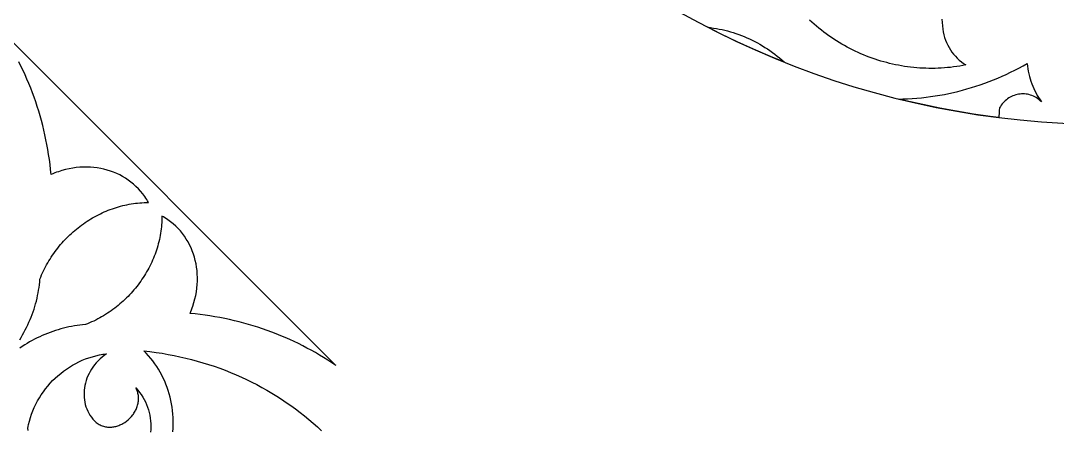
# Model space of a CAD drawing. Extents: x 1908 to 3442, y -299 to 721.
# Drawn here: x 3132.6 to 3222.5, y 115.9 to 151.4 of the extents above; entities that cross this region are included whole.
import ezdxf

# ---------------------------------------------------------------- set-up
doc = ezdxf.new("R2010")
doc.units = 0
doc.layers.add('BITMAP_LAYER', color=18, linetype='CONTINUOUS')

msp = doc.modelspace()

# ---------------------------------------------------------------- linework, layer by layer
at = {"layer": 'BITMAP_LAYER'}
msp.add_lwpolyline([(3226.678, 292.446, 0.414214), (3151.678, 217.446, 0.414214), (3226.678, 142.446, 0.414214), (3301.678, 217.446, 0.414214)], format="xyb", close=True, dxfattribs=at)
for points in [[(3212.487, 151.556), (3212.502, 151.262), (3212.528, 150.968), (3212.566, 150.674), (3212.605, 150.433), (3212.657, 150.196), (3212.722, 149.963), (3212.799, 149.736), (3212.888, 149.514), (3212.989, 149.298), (3213.101, 149.088), (3213.224, 148.886), (3213.358, 148.691), (3213.503, 148.504), (3213.657, 148.326), (3213.822, 148.156), (3213.995, 147.996), (3214.179, 147.845), (3214.371, 147.705), (3214.571, 147.576), (3214.304, 147.525), (3214.036, 147.479), (3213.768, 147.437), (3213.5, 147.401), (3213.233, 147.369), (3212.965, 147.342), (3212.697, 147.32), (3212.43, 147.302), (3212.162, 147.289), (3211.895, 147.281), (3211.628, 147.278), (3211.362, 147.279), (3211.096, 147.285), (3210.831, 147.296), (3210.566, 147.311), (3210.301, 147.33), (3210.038, 147.355), (3209.775, 147.384), (3209.512, 147.417), (3209.251, 147.455), (3208.99, 147.497), (3208.73, 147.544), (3208.472, 147.595), (3208.214, 147.651), (3207.957, 147.711), (3207.702, 147.776), (3207.447, 147.845), (3207.194, 147.918), (3206.942, 147.995), (3206.691, 148.077), (3206.442, 148.163), (3206.194, 148.254), (3205.948, 148.348), (3205.703, 148.447), (3205.46, 148.55), (3205.218, 148.658), (3204.979, 148.769), (3204.74, 148.885), (3204.504, 149.005), (3204.27, 149.129), (3204.037, 149.256), (3203.807, 149.388), (3203.578, 149.525), (3203.351, 149.665), (3203.127, 149.809), (3202.905, 149.957), (3202.685, 150.109), (3202.467, 150.265), (3202.252, 150.425), (3202.039, 150.589), (3201.828, 150.757), (3201.62, 150.928), (3201.415, 151.104), (3201.212, 151.283), (3201.012, 151.466)], [(3130.777, 150.712), (3159.945, 121.544), (3159.601, 121.777), (3159.253, 122.004), (3158.901, 122.226), (3158.546, 122.441), (3158.187, 122.651), (3157.824, 122.856), (3157.458, 123.054), (3157.088, 123.247), (3156.715, 123.433), (3156.338, 123.614), (3155.958, 123.789), (3155.575, 123.959), (3155.189, 124.122), (3154.799, 124.279), (3154.407, 124.43), (3154.011, 124.575), (3153.612, 124.715), (3153.211, 124.848), (3152.807, 124.974), (3152.4, 125.095), (3151.99, 125.21), (3151.578, 125.318), (3151.163, 125.42), (3150.746, 125.516), (3150.326, 125.606), (3149.904, 125.689), (3149.479, 125.766), (3149.052, 125.837), (3148.623, 125.901), (3148.192, 125.959), (3147.759, 126.011), (3147.324, 126.056), (3147.389, 126.211), (3147.45, 126.366), (3147.508, 126.521), (3147.563, 126.677), (3147.661, 126.989), (3147.745, 127.301), (3147.815, 127.613), (3147.872, 127.924), (3147.915, 128.235), (3147.944, 128.544), (3147.96, 128.851), (3147.963, 129.156), (3147.952, 129.458), (3147.928, 129.757), (3147.892, 130.053), (3147.842, 130.346), (3147.78, 130.633), (3147.705, 130.917), (3147.618, 131.195), (3147.519, 131.468), (3147.407, 131.735), (3147.283, 131.995), (3147.147, 132.249), (3146.999, 132.496), (3146.839, 132.736), (3146.668, 132.968), (3146.485, 133.191), (3146.29, 133.406), (3146.085, 133.611), (3145.868, 133.808), (3145.64, 133.994), (3145.522, 134.083), (3145.401, 134.17), (3145.278, 134.254), (3145.151, 134.335), (3145.022, 134.413), (3144.891, 134.489), (3144.89, 134.301), (3144.885, 134.113), (3144.876, 133.925), (3144.863, 133.738), (3144.846, 133.551), (3144.825, 133.365), (3144.801, 133.179), (3144.772, 132.994), (3144.74, 132.809), (3144.704, 132.625), (3144.665, 132.442), (3144.622, 132.259), (3144.575, 132.077), (3144.525, 131.896), (3144.471, 131.716), (3144.414, 131.537), (3144.353, 131.359), (3144.289, 131.183), (3144.221, 131.007), (3144.15, 130.832), (3144.076, 130.659), (3143.998, 130.487), (3143.917, 130.316), (3143.833, 130.147), (3143.746, 129.979), (3143.656, 129.812), (3143.562, 129.647), (3143.466, 129.484), (3143.366, 129.322), (3143.264, 129.162), (3143.158, 129.004), (3143.05, 128.847), (3142.938, 128.692), (3142.824, 128.54), (3142.707, 128.389), (3142.587, 128.24), (3142.465, 128.093), (3142.34, 127.948), (3142.212, 127.805), (3142.081, 127.665), (3141.948, 127.527), (3141.812, 127.391), (3141.674, 127.257), (3141.533, 127.126), (3141.39, 126.997), (3141.244, 126.871), (3141.096, 126.747), (3140.946, 126.626), (3140.793, 126.508), (3140.638, 126.392), (3140.481, 126.279), (3140.322, 126.169), (3140.16, 126.061), (3139.996, 125.957), (3139.831, 125.855), (3139.663, 125.757), (3139.493, 125.661), (3139.321, 125.569), (3139.147, 125.479), (3138.971, 125.393), (3138.793, 125.311), (3138.614, 125.231), (3138.433, 125.155), (3138.249, 125.082), (3138.011, 125.062), (3137.773, 125.036), (3137.536, 125.004), (3137.299, 124.968), (3137.062, 124.926), (3136.826, 124.879), (3136.591, 124.827), (3136.357, 124.77), (3136.123, 124.708), (3135.891, 124.64), (3135.659, 124.568), (3135.429, 124.491), (3135.2, 124.409), (3134.972, 124.322), (3134.746, 124.23), (3134.521, 124.133), (3134.298, 124.032), (3134.076, 123.925), (3133.857, 123.815), (3133.639, 123.699), (3133.423, 123.579), (3133.208, 123.454), (3132.997, 123.325), (3132.787, 123.191), (3132.579, 123.053)], [(3132.558, 123.764), (3132.687, 123.976), (3132.812, 124.19), (3132.932, 124.406), (3133.047, 124.624), (3133.158, 124.843), (3133.264, 125.065), (3133.366, 125.288), (3133.463, 125.513), (3133.554, 125.739), (3133.642, 125.967), (3133.724, 126.196), (3133.801, 126.426), (3133.873, 126.658), (3133.941, 126.89), (3134.003, 127.124), (3134.06, 127.358), (3134.112, 127.593), (3134.159, 127.829), (3134.201, 128.066), (3134.237, 128.303), (3134.269, 128.54), (3134.294, 128.778), (3134.315, 129.017), (3134.388, 129.2), (3134.464, 129.381), (3134.543, 129.561), (3134.626, 129.738), (3134.712, 129.914), (3134.801, 130.088), (3134.894, 130.26), (3134.989, 130.43), (3135.088, 130.598), (3135.189, 130.764), (3135.294, 130.927), (3135.401, 131.089), (3135.512, 131.248), (3135.625, 131.406), (3135.74, 131.561), (3135.859, 131.713), (3135.98, 131.864), (3136.104, 132.012), (3136.23, 132.157), (3136.359, 132.3), (3136.49, 132.441), (3136.624, 132.579), (3136.76, 132.715), (3136.898, 132.848), (3137.038, 132.979), (3137.181, 133.107), (3137.326, 133.232), (3137.473, 133.355), (3137.622, 133.474), (3137.772, 133.591), (3137.925, 133.706), (3138.08, 133.817), (3138.237, 133.925), (3138.395, 134.031), (3138.555, 134.133), (3138.717, 134.233), (3138.88, 134.329), (3139.045, 134.423), (3139.212, 134.513), (3139.379, 134.6), (3139.549, 134.684), (3139.72, 134.765), (3139.892, 134.843), (3140.065, 134.917), (3140.24, 134.988), (3140.415, 135.056), (3140.592, 135.12), (3140.77, 135.181), (3140.949, 135.238), (3141.129, 135.292), (3141.31, 135.342), (3141.492, 135.389), (3141.674, 135.432), (3141.858, 135.472), (3142.042, 135.507), (3142.226, 135.539), (3142.412, 135.568), (3142.598, 135.592), (3142.784, 135.613), (3142.971, 135.63), (3143.158, 135.643), (3143.346, 135.652), (3143.534, 135.657), (3143.722, 135.658), (3143.646, 135.79), (3143.568, 135.919), (3143.487, 136.045), (3143.403, 136.168), (3143.316, 136.289), (3143.227, 136.407), (3143.04, 136.635), (3142.844, 136.852), (3142.639, 137.058), (3142.424, 137.252), (3142.201, 137.435), (3141.969, 137.606), (3141.729, 137.766), (3141.482, 137.914), (3141.228, 138.05), (3140.968, 138.174), (3140.701, 138.286), (3140.428, 138.385), (3140.15, 138.473), (3139.866, 138.547), (3139.578, 138.609), (3139.286, 138.659), (3138.99, 138.695), (3138.691, 138.719), (3138.389, 138.73), (3138.084, 138.727), (3137.776, 138.711), (3137.467, 138.682), (3137.157, 138.639), (3136.846, 138.582), (3136.534, 138.512), (3136.222, 138.428), (3135.91, 138.33), (3135.754, 138.275), (3135.599, 138.217), (3135.443, 138.156), (3135.289, 138.091), (3135.244, 138.526), (3135.192, 138.959), (3135.134, 139.391), (3135.07, 139.82), (3134.999, 140.246), (3134.922, 140.671), (3134.839, 141.093), (3134.749, 141.513), (3134.653, 141.93), (3134.551, 142.345), (3134.443, 142.757), (3134.328, 143.167), (3134.207, 143.574), (3134.08, 143.978), (3133.947, 144.38), (3133.808, 144.778), (3133.663, 145.174), (3133.512, 145.566), (3133.355, 145.956), (3133.191, 146.342), (3133.022, 146.725), (3132.847, 147.105), (3132.666, 147.482), (3132.48, 147.855)], [(3133.29, 115.894), (3133.263, 116.108), (3133.292, 116.264), (3133.325, 116.419), (3133.4, 116.727), (3133.487, 117.03), (3133.587, 117.329), (3133.699, 117.623), (3133.823, 117.912), (3133.959, 118.195), (3134.106, 118.472), (3134.263, 118.744), (3134.431, 119.009), (3134.61, 119.267), (3134.798, 119.518), (3134.995, 119.761), (3135.202, 119.997), (3135.417, 120.224), (3135.641, 120.444), (3135.873, 120.654), (3136.112, 120.856), (3136.359, 121.048), (3136.613, 121.23), (3136.874, 121.403), (3137.141, 121.565), (3137.414, 121.716), (3137.693, 121.857), (3137.977, 121.986), (3138.267, 122.104), (3138.56, 122.209), (3138.859, 122.302), (3139.161, 122.383), (3139.467, 122.451), (3139.776, 122.506), (3139.932, 122.528), (3140.088, 122.547), (3139.889, 122.406), (3139.7, 122.257), (3139.522, 122.101), (3139.354, 121.937), (3139.196, 121.766), (3139.049, 121.589), (3138.913, 121.407), (3138.787, 121.219), (3138.672, 121.027), (3138.568, 120.831), (3138.475, 120.632), (3138.393, 120.429), (3138.322, 120.224), (3138.263, 120.017), (3138.214, 119.809), (3138.178, 119.601), (3138.152, 119.391), (3138.138, 119.183), (3138.136, 118.975), (3138.145, 118.768), (3138.166, 118.564), (3138.199, 118.362), (3138.244, 118.162), (3138.301, 117.967), (3138.37, 117.776), (3138.451, 117.589), (3138.545, 117.407), (3138.651, 117.231), (3138.769, 117.062), (3138.9, 116.899), (3139.043, 116.743), (3139.199, 116.596), (3139.283, 116.536), (3139.368, 116.481), (3139.455, 116.431), (3139.542, 116.386), (3139.631, 116.347), (3139.72, 116.312), (3139.809, 116.282), (3139.9, 116.257), (3139.991, 116.237), (3140.082, 116.221), (3140.173, 116.209), (3140.265, 116.202), (3140.356, 116.199), (3140.448, 116.201), (3140.539, 116.206), (3140.631, 116.216), (3140.721, 116.229), (3140.812, 116.246), (3140.901, 116.267), (3140.99, 116.292), (3141.079, 116.32), (3141.166, 116.352), (3141.252, 116.387), (3141.338, 116.425), (3141.422, 116.466), (3141.504, 116.511), (3141.665, 116.609), (3141.82, 116.718), (3141.967, 116.838), (3142.106, 116.967), (3142.236, 117.106), (3142.356, 117.253), (3142.412, 117.329), (3142.466, 117.408), (3142.516, 117.488), (3142.563, 117.569), (3142.608, 117.652), (3142.649, 117.737), (3142.687, 117.823), (3142.721, 117.91), (3142.752, 117.998), (3142.779, 118.088), (3142.803, 118.178), (3142.822, 118.269), (3142.838, 118.361), (3142.85, 118.454), (3142.857, 118.548), (3142.861, 118.642), (3142.86, 118.736), (3142.854, 118.831), (3142.844, 118.926), (3142.829, 119.021), (3142.81, 119.116), (3142.785, 119.212), (3142.756, 119.307), (3142.721, 119.402), (3142.682, 119.496), (3142.637, 119.591), (3142.801, 119.404), (3142.954, 119.211), (3143.096, 119.012), (3143.226, 118.806), (3143.345, 118.594), (3143.453, 118.377), (3143.55, 118.155), (3143.635, 117.929), (3143.71, 117.698), (3143.773, 117.464), (3143.825, 117.226), (3143.865, 116.985), (3143.895, 116.741), (3143.913, 116.496), (3143.92, 116.248), (3143.916, 115.999), (3143.902, 115.749)], [(3145.842, 115.805), (3145.86, 116.113), (3145.868, 116.42), (3145.867, 116.725), (3145.856, 117.029), (3145.836, 117.33), (3145.806, 117.629), (3145.767, 117.926), (3145.719, 118.219), (3145.661, 118.51), (3145.594, 118.798), (3145.519, 119.082), (3145.434, 119.363), (3145.34, 119.64), (3145.237, 119.913), (3145.125, 120.182), (3145.004, 120.446), (3144.875, 120.706), (3144.737, 120.961), (3144.59, 121.211), (3144.434, 121.456), (3144.27, 121.695), (3144.097, 121.929), (3143.915, 122.157), (3143.726, 122.379), (3143.527, 122.594), (3143.321, 122.803), (3143.852, 122.743), (3144.378, 122.673), (3144.901, 122.593), (3145.42, 122.504), (3145.935, 122.406), (3146.446, 122.299), (3146.953, 122.183), (3147.455, 122.058), (3147.953, 121.923), (3148.446, 121.78), (3148.935, 121.628), (3149.42, 121.468), (3149.899, 121.299), (3150.374, 121.121), (3150.844, 120.935), (3151.309, 120.74), (3151.769, 120.537), (3152.223, 120.325), (3152.673, 120.106), (3153.117, 119.878), (3153.556, 119.643), (3153.989, 119.399), (3154.417, 119.148), (3154.839, 118.888), (3155.255, 118.621), (3155.665, 118.346), (3156.07, 118.064), (3156.468, 117.774), (3156.861, 117.477), (3157.247, 117.172), (3157.627, 116.86), (3158.001, 116.541), (3158.368, 116.215), (3158.729, 115.881)]]:
    msp.add_lwpolyline(points, dxfattribs=at)
for points in [[(3192.443, 150.813), (3192.69, 150.777), (3192.937, 150.736), (3193.183, 150.69), (3193.428, 150.638), (3193.672, 150.581), (3193.915, 150.519), (3194.157, 150.452), (3194.397, 150.379), (3194.637, 150.301), (3194.874, 150.218), (3195.11, 150.129), (3195.345, 150.035), (3195.577, 149.937), (3195.808, 149.832), (3196.037, 149.723), (3196.264, 149.609), (3196.489, 149.489), (3196.712, 149.365), (3196.933, 149.235), (3197.151, 149.1), (3197.367, 148.96), (3197.581, 148.815), (3197.792, 148.665), (3198, 148.51), (3198.205, 148.35), (3198.408, 148.184), (3198.608, 148.014), (3198.804, 147.839), (3198.838, 147.807), (3197.616, 148.306), (3196.168, 148.932), (3194.728, 149.592), (3193.297, 150.284), (3192.205, 150.842)], [(3219.898, 147.477), (3219.93, 147.252), (3219.969, 147.03), (3220.015, 146.809), (3220.069, 146.59), (3220.13, 146.374), (3220.198, 146.159), (3220.273, 145.948), (3220.355, 145.739), (3220.444, 145.534), (3220.54, 145.331), (3220.642, 145.132), (3220.751, 144.936), (3220.867, 144.744), (3220.99, 144.557), (3221.119, 144.373), (3221.009, 144.48), (3220.895, 144.577), (3220.779, 144.666), (3220.659, 144.745), (3220.538, 144.815), (3220.414, 144.876), (3220.288, 144.929), (3220.161, 144.973), (3220.033, 145.009), (3219.903, 145.037), (3219.774, 145.056), (3219.644, 145.068), (3219.514, 145.072), (3219.385, 145.068), (3219.256, 145.057), (3219.128, 145.038), (3219.002, 145.012), (3218.878, 144.98), (3218.755, 144.94), (3218.635, 144.894), (3218.517, 144.84), (3218.403, 144.781), (3218.291, 144.715), (3218.184, 144.643), (3218.08, 144.565), (3217.98, 144.481), (3217.885, 144.392), (3217.795, 144.296), (3217.71, 144.196), (3217.63, 144.09), (3217.557, 143.979), (3217.489, 143.863), (3217.458, 143.625), (3217.435, 143.387), (3217.421, 143.15), (3217.417, 143.024), (3216.682, 143.115), (3215.225, 143.326), (3213.763, 143.567), (3212.297, 143.838), (3210.828, 144.14), (3209.356, 144.474), (3208.746, 144.625), (3209.099, 144.633), (3209.502, 144.649), (3209.905, 144.672), (3210.308, 144.702), (3210.709, 144.739), (3211.109, 144.783), (3211.509, 144.835), (3211.907, 144.893), (3212.305, 144.958), (3212.701, 145.03), (3213.095, 145.11), (3213.489, 145.196), (3213.88, 145.289), (3214.271, 145.389), (3214.659, 145.496), (3215.046, 145.61), (3215.431, 145.73), (3215.814, 145.858), (3216.195, 145.992), (3216.574, 146.133), (3216.95, 146.28), (3217.325, 146.435), (3217.697, 146.596), (3218.066, 146.764), (3218.433, 146.938), (3218.798, 147.12), (3219.159, 147.307), (3219.518, 147.502), (3219.874, 147.703)]]:
    msp.add_lwpolyline(points, close=True, dxfattribs=at)

doc.saveas('drawing.dxf')
